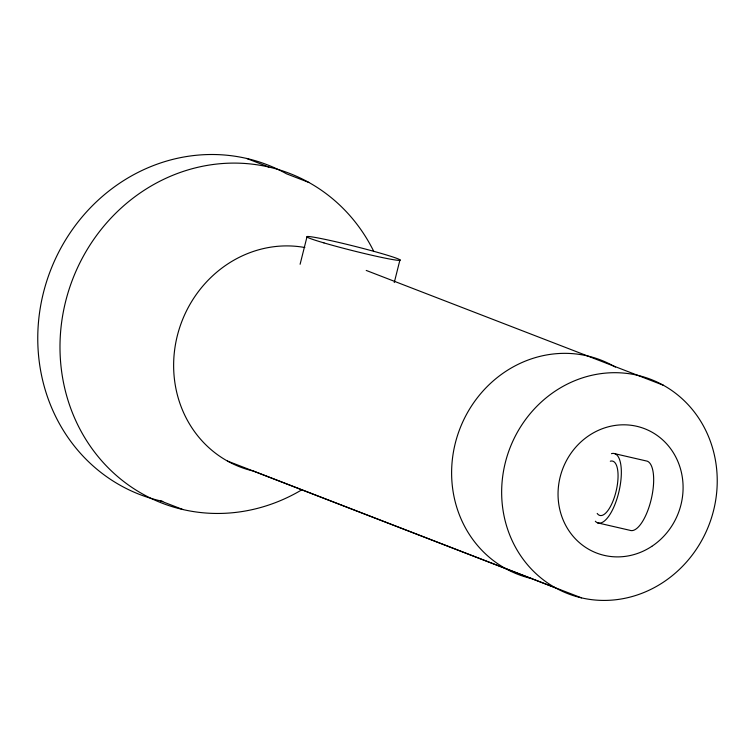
<?xml version="1.0" encoding="UTF-8"?>
<svg xmlns="http://www.w3.org/2000/svg" width="755" height="755" viewBox="0 0 755 755"><rect width="100%" height="100%" fill="white"/><g stroke="black" fill="none" stroke-linecap="round" stroke-linejoin="round"><path stroke-width="1.13" d="M300.103 264.259L306.945 237.013M394.27 282.521L399.971 259.824M614.938 453.727L647.262 461.182A35.674 13.118 -77 0 1 650.923 500.518A35.674 13.118 -77 0 1 629.906 530.303L597.573 522.847M246.611 158.446L268.846 167.044M308.842 182.436L286.598 173.848A176.764 164.156 -68.9 0 0 49.972 271.847A176.764 164.156 -68.9 0 0 162.835 501.414M366.222 270.432L663.4 385.267A114.902 106.7 -68.9 0 1 663.296 582.247A114.902 106.7 -68.9 0 1 501.65 492.166A114.902 106.7 -68.9 0 1 663.4 385.267M581.492 597.856L253.472 471.073A114.902 106.7 -68.9 0 1 176.736 338.164A114.902 106.7 -68.9 0 1 304.85 247.527M227.481 461.06L555.501 587.852M160.588 500.914L182.823 509.512M301.707 489.872A176.764 164.156 -68.9 0 1 78.18 425.716A176.764 164.156 -68.9 0 1 150.651 186.277A176.764 164.156 -68.9 0 1 373.838 251.538M531.454 578.519A114.902 106.7 -68.9 0 1 460.286 427.717A114.902 106.7 -68.9 0 1 615.372 367.072M610.314 461.211A27.907 10.259 -77 0 1 615.91 492.015A27.907 10.259 -77 0 1 597.196 513.428M611.446 453.67A35.674 13.118 -77 0 1 618.873 491.93A35.674 13.118 -77 0 1 595.336 521.243M651.801 546.356A66.638 61.891 -68.9 0 0 651.858 432.105A66.638 61.891 -68.9 0 0 558.039 494.11A66.638 61.891 -68.9 0 0 651.801 546.356M323.97 242.912A48.207 2.359 14.1 0 0 399.631 260.371A48.207 2.359 14.1 0 0 336.777 241.968A48.207 2.359 14.1 0 0 323.97 242.912"/></g></svg>
